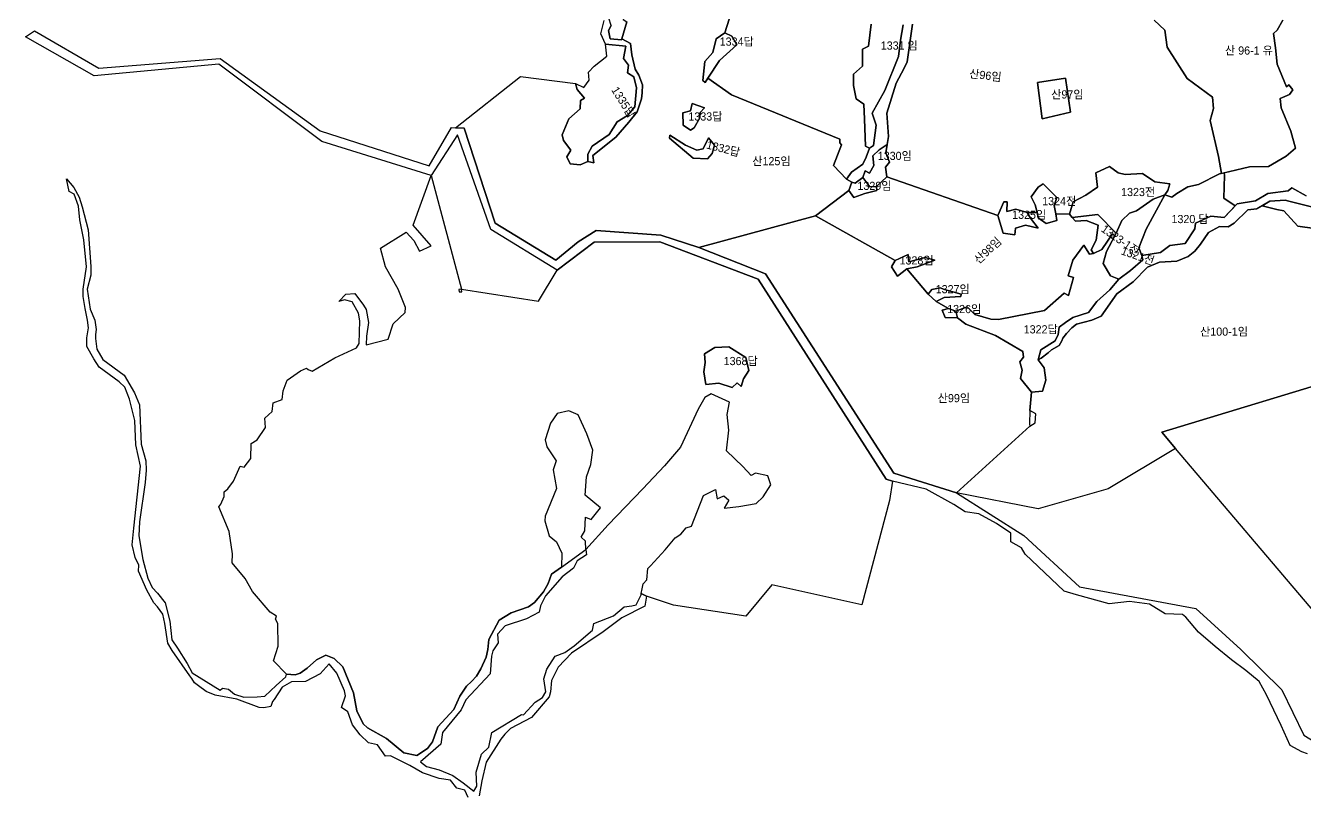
# Model space of a CAD drawing. Header units: metres. Extents: x 245462 to 249549, y 373212 to 377851.
# Drawn here: x 245476 to 246257, y 374021 to 374489 of the extents above; entities that cross this region are included whole.
import ezdxf

# ---------------------------------------------------------------- set-up
doc = ezdxf.new("R2010")
doc.units = ezdxf.units.M
doc.layers.add('00_지번', color=6, linetype='Continuous')
doc.layers.add('00_지적', color=6, linetype='Continuous')
doc.styles.get("Standard").update_dxf_attribs({"font": ''})
doc.styles.get('Standard').set_extended_font_data('Gulim')

msp = doc.modelspace()

# ---------------------------------------------------------------- linework, layer by layer
at = {"layer": '00_지적', "linetype": 'Continuous'}
for points in [[(245840.23, 374503.64), (245841.31, 374501.49), (245840.74, 374492.3), (245842.94, 374490.78), (245839.85, 374480.46), (245839.65, 374479.78), (245832.8, 374480.39), (245831.76, 374485.63), (245833.36, 374488.69), (245831.96, 374493.03), (245833.3, 374503.63), (245840.23, 374503.64)], [(245906.77, 374497), (245902.74, 374484.13), (245897.46, 374480.54), (245895.47, 374472.06), (245890.55, 374466.57), (245889.24, 374455.06), (245890.7, 374453.73), (245892.46, 374456.43), (245906.88, 374446.15), (245973.01, 374419.12), (245972.99, 374416.94), (245973.94, 374415.78), (245969.1, 374403.15), (245977.1, 374394.69), (245980.29, 374392.86), (245978.44, 374387.76), (245958.12, 374372.31), (245886.96, 374352.93), (245863.63, 374360.56), (245824.22, 374363.44), (245813.17, 374356.54), (245799.61, 374345.27), (245762.49, 374367.88), (245743.56, 374425.94), (245738.15, 374426.15), (245778.01, 374457.53), (245811.57, 374453.16), (245812.51, 374449.48), (245817.12, 374444.3), (245814.64, 374442.78), (245814.35, 374437.75), (245807.43, 374431.53), (245803.33, 374421.81), (245804.12, 374418.31), (245808.69, 374412.43), (245806.3, 374408.32), (245808.19, 374404.19), (245814.44, 374403.47), (245819.13, 374405.49), (245822.76, 374404.63), (245822.08, 374409.29), (245836.11, 374420.31), (245844.19, 374429.6), (245849.3, 374435.83), (245851.76, 374443.77), (245852.34, 374447.39), (245852.4, 374452.42), (245850.27, 374458.29), (245847.89, 374462.01), (245845.93, 374470.77), (245845.2, 374477.64), (245839.85, 374480.46), (245842.94, 374490.78)], [(245992.2, 374489.43), (245990.51, 374476.04), (245986.88, 374474.12), (245986.95, 374463.8), (245981.37, 374458.87), (245981.32, 374451.99), (245982.93, 374443.82), (245987.59, 374440.48), (245988.15, 374431.3), (245988.73, 374414.81), (245991.07, 374413.65), (245989.12, 374408.24), (245987.01, 374403.98), (245980.19, 374399.09), (245977.1, 374394.69), (245969.1, 374403.15), (245973.94, 374415.78), (245972.99, 374416.94), (245973.01, 374419.12), (245906.88, 374446.15), (245892.46, 374456.43), (245899.45, 374467.13), (245910.05, 374476.84), (245907, 374482.02), (245902.74, 374484.13), (245906.77, 374497)], [(245833.36, 374488.69), (245831.76, 374485.63), (245832.8, 374480.39), (245839.65, 374479.78), (245839.85, 374480.46), (245845.2, 374477.64), (245845.93, 374470.77), (245847.89, 374462.01), (245850.27, 374458.29), (245852.4, 374452.42), (245852.34, 374447.39), (245851.76, 374443.77), (245849.3, 374435.83), (245844.19, 374429.6), (245836.11, 374420.31), (245822.08, 374409.29), (245822.76, 374404.63), (245819.13, 374405.49), (245819.05, 374410.05), (245821.7, 374414.96), (245832.19, 374422.1), (245837.07, 374429.73), (245843.3, 374433.66), (245847.87, 374438.84), (245848.81, 374450.53), (245847.07, 374457.14), (245843.34, 374459.6), (245843.94, 374464.46), (245840.87, 374468.51), (245842.22, 374475.89), (245829.78, 374477.1), (245826.93, 374483.45), (245828.99, 374491.74)], [(246017.47, 374489.36), (246014.1, 374466.41), (246012.27, 374462.44), (246007.37, 374453.33), (246001.63, 374435.11), (246002.82, 374420.82), (246001.99, 374415.99), (245996.99, 374412.56), (245993.09, 374408.94), (245993.74, 374403.08), (245991.08, 374398.39), (245988.56, 374399.89), (245986.97, 374395.83), (245982.35, 374392.3), (245980.29, 374392.86), (245977.1, 374394.69), (245980.19, 374399.09), (245987.01, 374403.98), (245989.12, 374408.24), (245991.07, 374413.65), (245993.57, 374415.29), (245995.29, 374427.81), (245992.83, 374435.14), (246000.45, 374448.82), (246008.74, 374469.7), (246010.13, 374479.69), (246011.67, 374489.01)], [(246011.67, 374489.01), (246010.13, 374479.69), (246008.74, 374469.7), (246000.45, 374448.82), (245992.83, 374435.14), (245995.29, 374427.81), (245993.57, 374415.29), (245991.07, 374413.65), (245988.73, 374414.81), (245988.15, 374431.3), (245987.59, 374440.48), (245982.93, 374443.82), (245981.32, 374451.99), (245981.37, 374458.87), (245986.95, 374463.8), (245986.88, 374474.12), (245990.51, 374476.04), (245992.2, 374489.43)], [(246206.06, 374398.29), (246205.01, 374398.04), (246192.09, 374391.43), (246185.61, 374389.99), (246178.94, 374385.97), (246175.91, 374383.64), (246171.52, 374385.17), (246173.43, 374387.81), (246174.59, 374391.79), (246165.34, 374393.13), (246157.88, 374398.2), (246147.26, 374397.59), (246142.97, 374398.51), (246137.78, 374402.52), (246129.38, 374398.52), (246130.5, 374389.84), (246123.29, 374384.88), (246115.48, 374380.91), (246113.28, 374373.29), (246105, 374373.6), (246104.03, 374378.7), (246105.53, 374383.6), (246097.15, 374391.91), (246094.1, 374389.91), (246089.93, 374383.91), (246092.41, 374379.03), (246093.48, 374374.38), (246087.5, 374374.43), (246080.52, 374376.48), (246075.05, 374375.03), (246075.3, 374380.96), (246073.19, 374380.88), (246069.62, 374372.62), (246001.71, 374396.18), (246000.84, 374402.04), (246003.35, 374405.16), (246001.2, 374410.75), (246001.99, 374415.99), (246002.82, 374420.82), (246001.63, 374435.11), (246007.37, 374453.33), (246012.27, 374462.44), (246014.1, 374466.41), (246017.47, 374489.36)], [(246165.07, 374491.93), (246171.54, 374485.71), (246172.9, 374475.41), (246185.11, 374456.22), (246200.65, 374444.72), (246201.25, 374437.89), (246199.16, 374430.52), (246204.36, 374408.63), (246206.06, 374398.29)], [(246243.57, 374491.87), (246240.24, 374485.83), (246237.99, 374483.75), (246239.14, 374474.96), (246240.23, 374465.01), (246245.83, 374451.23), (246247.21, 374452.44), (246249.8, 374449.32), (246247.59, 374446.5), (246242.08, 374444.06), (246242.55, 374438.35), (246248.55, 374423.97), (246251.43, 374413.58), (246245.7, 374408.81), (246234.77, 374402.53), (246223.18, 374402.36), (246206.06, 374398.29), (246204.36, 374408.63), (246199.16, 374430.52), (246201.25, 374437.89), (246200.65, 374444.72), (246185.11, 374456.22), (246172.9, 374475.41), (246171.54, 374485.71), (246165.07, 374491.93)], [(246257.96, 374384.52), (246249.14, 374389.54), (246246.86, 374387.69), (246234.41, 374386.01), (246226.85, 374381.41), (246215.75, 374379.74), (246214.51, 374378.42), (246207.58, 374383.18), (246207.97, 374396.99), (246207.69, 374398.68), (246223.18, 374402.36), (246234.77, 374402.53), (246245.7, 374408.81), (246251.43, 374413.58), (246248.55, 374423.97), (246242.55, 374438.35), (246242.08, 374444.06), (246247.59, 374446.5), (246249.8, 374449.32), (246247.21, 374452.44), (246245.83, 374451.23), (246240.23, 374465.01), (246239.14, 374474.96), (246237.99, 374483.75), (246240.24, 374485.83), (246243.57, 374491.87)], [(245475.6, 374481.58), (245480.95, 374485.31), (245520.44, 374462.58), (245594.38, 374468.49), (245655.53, 374424.26), (245722.05, 374402.88), (245735.8, 374426.24), (245738.15, 374426.15), (245743.56, 374425.94), (245762.49, 374367.88), (245799.61, 374345.27), (245813.17, 374356.54), (245824.22, 374363.44), (245863.63, 374360.56), (245886.96, 374352.93), (245927.68, 374337), (246006.07, 374215.19), (246044.32, 374203.13), (246085.43, 374177.17), (246119.49, 374145.79), (246190.57, 374132.45), (246217.91, 374107.5), (246243.05, 374082.77), (246256.48, 374055.24), (246274.18, 374044.41)], [(246258.71, 374043.71), (246255.13, 374044.98), (246248.19, 374048.87), (246242.52, 374061.01), (246233.74, 374079.82), (246229.08, 374087.87), (246220.99, 374094.65), (246212.34, 374101.17), (246202.29, 374109.25), (246192.07, 374118), (246184.28, 374127.16), (246182.31, 374128.74), (246171.83, 374129.17), (246162.13, 374135.18), (246150, 374136.72), (246137.6, 374135.33), (246117.6, 374140.79), (246109.94, 374143.17), (246086.24, 374165.61), (246083.98, 374169.47), (246077.37, 374173.31), (246077.45, 374178.61), (246068.61, 374184.42), (246057.97, 374190.23), (246049.48, 374191.46), (246042.57, 374195.93), (246025.77, 374205.33), (246005.22, 374210.21), (246001.31, 374211.55), (245923.11, 374333.75), (245863.06, 374356.53), (245822.99, 374356.23), (245800.41, 374339.13), (245759.8, 374363.98), (245739.47, 374421.72), (245723.42, 374396.91), (245656.59, 374417.65), (245593.57, 374464.92), (245517.5, 374457.95), (245475.6, 374481.58)], [(245892.46, 374456.43), (245890.7, 374453.73), (245889.24, 374455.06), (245890.55, 374466.57), (245895.47, 374472.06), (245897.46, 374480.54), (245902.74, 374484.13), (245907, 374482.02), (245910.05, 374476.84), (245899.45, 374467.13), (245892.46, 374456.43)], [(245829.78, 374477.1), (245842.22, 374475.89), (245840.87, 374468.51), (245843.94, 374464.46), (245843.34, 374459.6), (245847.07, 374457.14), (245848.81, 374450.53), (245847.87, 374438.84), (245843.3, 374433.66), (245837.07, 374429.73), (245832.19, 374422.1), (245821.7, 374414.96), (245819.05, 374410.05), (245819.13, 374405.49), (245814.44, 374403.47), (245808.19, 374404.19), (245806.3, 374408.32), (245808.69, 374412.43), (245804.12, 374418.31), (245803.33, 374421.81), (245807.43, 374431.53), (245814.35, 374437.75), (245814.64, 374442.78), (245817.12, 374444.3), (245812.51, 374449.48), (245811.57, 374453.16), (245816.54, 374450.73), (245819.98, 374455.24), (245819.52, 374460.04), (245822.94, 374463.84), (245830.76, 374469.78), (245829.78, 374477.1)], [(246096.54, 374431.64), (246093.77, 374453.75), (246110.83, 374456.42), (246113.92, 374435.62), (246096.54, 374431.64)], [(246096.54, 374431.64), (246113.92, 374435.62), (246110.83, 374456.42), (246093.77, 374453.75), (246096.54, 374431.64)], [(245881.76, 374424.76), (245877.34, 374427.65), (245877.01, 374435.26), (245881.68, 374436.45), (245882.9, 374440.86), (245890.42, 374438.21), (245887.65, 374435.5), (245887.48, 374432.14), (245884.09, 374426.15), (245881.76, 374424.76)], [(245881.76, 374424.76), (245884.09, 374426.15), (245887.48, 374432.14), (245887.65, 374435.5), (245890.42, 374438.21), (245882.9, 374440.86), (245881.68, 374436.45), (245877.01, 374435.26), (245877.34, 374427.65), (245881.76, 374424.76)], [(245892.1, 374407.21), (245883.49, 374407.66), (245868.89, 374419.72), (245869.24, 374421.59), (245878.67, 374415.6), (245885.56, 374412.39), (245889.58, 374413.34), (245892.71, 374419.97), (245896.46, 374415.56), (245895.1, 374410.36), (245892.1, 374407.21)], [(245892.1, 374407.21), (245895.1, 374410.36), (245896.46, 374415.56), (245892.71, 374419.97), (245889.58, 374413.34), (245885.56, 374412.39), (245878.67, 374415.6), (245869.24, 374421.59), (245868.89, 374419.72), (245883.49, 374407.66), (245892.1, 374407.21)], [(246001.99, 374415.99), (246001.2, 374410.75), (246003.35, 374405.16), (246000.84, 374402.04), (246001.71, 374396.18), (245995.4, 374390.28), (245991.23, 374390.14), (245986.97, 374395.83), (245988.56, 374399.89), (245991.08, 374398.39), (245993.74, 374403.08), (245993.09, 374408.94), (245996.99, 374412.56), (246001.99, 374415.99)], [(246113.28, 374373.29), (246115.48, 374380.91), (246123.29, 374384.88), (246130.5, 374389.84), (246129.38, 374398.52), (246137.78, 374402.52), (246142.97, 374398.51), (246147.26, 374397.59), (246157.88, 374398.2), (246165.34, 374393.13), (246174.59, 374391.79), (246173.43, 374387.81), (246171.52, 374385.17), (246164.5, 374382.46), (246154.24, 374375.38), (246149.9, 374373.96), (246145.25, 374369.46), (246141.71, 374361.67), (246130.58, 374373.11), (246114.9, 374371.37), (246113.28, 374373.29)], [(245746.05, 374017.15), (245743.91, 374021.56), (245739.09, 374022.84), (245735.15, 374027.59), (245728.15, 374028.61), (245718.02, 374032.16), (245710.39, 374036.57), (245698.56, 374042.43), (245695.48, 374042.26), (245690.66, 374049.15), (245685.17, 374050.5), (245680.08, 374055.28), (245675.29, 374061.43), (245672.51, 374069.3), (245668.57, 374072.11), (245670.96, 374079.23), (245670.41, 374082.27), (245665.83, 374093.11), (245661.05, 374098.71), (245655.52, 374092.67), (245646.68, 374087.85), (245638.09, 374087.67), (245632.43, 374084.4), (245627.47, 374076.88), (245626.47, 374075.66), (245625.38, 374072.55), (245621.18, 374071.8), (245618.28, 374072.1), (245604.65, 374077.05), (245591.49, 374079.66), (245585.94, 374081.79), (245581.3, 374085.26), (245578.77, 374087.16), (245577.11, 374089.67), (245575.93, 374091.46), (245565.09, 374106.87), (245562.48, 374111.4), (245560.72, 374123.35), (245559.38, 374129.14), (245556.23, 374133.48), (245553.86, 374135.88), (245549.62, 374143.7), (245544.59, 374155.36), (245544.71, 374158.9), (245542.51, 374163.63), (245540.73, 374171.42), (245541.68, 374181.64), (245545.83, 374219.42), (245542.93, 374232.54), (245542.42, 374247.37), (245539.08, 374260.43), (245536.28, 374267.61), (245532.69, 374271.05), (245520.61, 374279.94), (245517.26, 374285.05), (245513.02, 374292.54), (245513.11, 374297.82), (245513.94, 374303.98), (245513.5, 374308.62), (245512.01, 374315.64), (245510.74, 374322.98), (245510.85, 374327.58), (245512.77, 374341.2), (245511.13, 374357.61), (245508.7, 374369.9), (245507.97, 374378.22), (245505.31, 374385.64), (245502.17, 374387.2), (245500.59, 374394.85), (245505.02, 374389.66), (245508.34, 374383.8), (245510.2, 374377.74), (245513.74, 374363.76), (245515.56, 374341.32), (245515.45, 374336.18), (245513.24, 374327.65), (245515.12, 374315.27), (245517.84, 374308.62), (245518.75, 374302.99), (245518.4, 374299.9), (245518.41, 374297.32), (245519.15, 374290.84), (245522.86, 374284.6), (245535.75, 374275.06), (245542.21, 374264.29), (245545.16, 374256.95), (245546.12, 374232.87), (245549.07, 374222.68), (245549.33, 374217), (245548.63, 374209.42), (245545.27, 374185.41), (245544.79, 374176.86), (245547.21, 374162.36), (245550.23, 374151.1), (245552.87, 374145.35), (245556.23, 374141.93), (245560.8, 374135.93), (245563.74, 374124.71), (245564.97, 374113.31), (245568.44, 374108.35), (245574.3, 374098.93), (245577.46, 374093.16), (245594.49, 374082.56), (245595.82, 374083.9), (245599.6, 374083.25), (245603.18, 374080.23), (245608.97, 374078.36), (245617.08, 374078.52), (245621.83, 374079.01), (245628.6, 374085.45), (245634.68, 374090.74), (245635.06, 374092.47), (245640.37, 374091.95), (245643.24, 374093.03), (245647.64, 374096.12), (245653.31, 374101.22), (245659.07, 374104.01), (245664.04, 374102.04), (245669.47, 374096.82), (245675.99, 374080.94), (245677.9, 374069.97), (245681.74, 374062.14), (245684.49, 374059.52), (245696.15, 374053.03), (245706.7, 374044.39), (245714.66, 374042.62), (245721.22, 374046.93), (245724.22, 374051.09), (245727.45, 374060.2), (245737.13, 374070.85), (245740.95, 374079), (245744.99, 374085.08), (245748.05, 374087.88), (245751.03, 374091.24), (245753.8, 374095.63), (245756.95, 374102.78), (245757.92, 374107.39), (245758.64, 374113.48), (245764.92, 374125.45), (245772.3, 374129.88), (245782.91, 374133.56), (245786.55, 374136.17), (245791.9, 374142.75), (245794.74, 374147.83), (245796.96, 374153.53), (245802.97, 374157.82), (245817.77, 374168.64), (245818.35, 374165.37), (245812.46, 374161.61), (245810.31, 374157.19), (245803.44, 374151.8), (245793.23, 374140.19), (245790.15, 374134.1), (245789.37, 374130.33), (245781.58, 374126.29), (245768.51, 374121.91), (245763.81, 374116.86), (245764.19, 374111.52), (245760.98, 374106.6), (245760.22, 374103.41), (245759.34, 374092.66), (245744.56, 374076.8), (245741.68, 374070.69), (245730.22, 374056.73), (245729.19, 374049.71), (245716.84, 374038.82), (245720.55, 374036.07), (245728.23, 374033.99), (245736.64, 374030.59), (245743.01, 374026.01), (245749.45, 374020.99), (245751.26, 374024.02), (245750.92, 374032.53), (245754.01, 374043.48), (245758.52, 374047.81), (245760.51, 374056.68), (245778.54, 374067.85), (245779.77, 374067.48), (245786.87, 374075.29), (245791.36, 374078.1), (245793.4, 374081.51), (245792.17, 374089.56), (245794.02, 374095.46), (245799.03, 374103.35), (245804.95, 374105.66), (245810.63, 374109.68), (245821.83, 374119.29), (245822.7, 374123.29), (245834.66, 374128.11), (245841.26, 374133.53), (245845.91, 374134.13), (245848.67, 374134.84), (245851.58, 374140.87), (245851.74, 374141.66), (245854.9, 374140.04), (245853.95, 374133.98), (245839.84, 374126.72), (245828.36, 374118.2), (245809.07, 374105.28), (245800.91, 374096.66), (245796.89, 374088.44), (245796.17, 374081.67), (245795.35, 374078.47), (245784.69, 374065.93), (245771.77, 374059.27), (245768.36, 374055.84), (245765.83, 374052.75), (245756.96, 374038.75), (245754.24, 374027.22), (245752.72, 374018.1)], [(245723.42, 374396.91), (245741.95, 374327.47), (245740.31, 374327.33), (245740.38, 374325.88), (245742.02, 374325.9), (245741.95, 374327.47), (245788.89, 374320.31), (245800.41, 374339.13), (245822.99, 374356.23), (245863.06, 374356.53), (245923.11, 374333.75), (246001.31, 374211.55), (246005.22, 374210.21), (246003.36, 374198.53), (245986.39, 374134.77), (245931.4, 374146.99), (245915.66, 374127.82), (245871.36, 374134.64), (245854.9, 374140.04), (245851.74, 374141.66), (245852.33, 374144.49), (245852.77, 374147.6), (245855.06, 374149.96), (245855.77, 374157), (245857.38, 374158.57), (245866.31, 374168.35), (245872.37, 374175.74), (245875.81, 374178), (245879.15, 374181.86), (245882.33, 374182.7), (245889.62, 374201.62), (245896.96, 374205.17), (245898.14, 374199.56), (245902.17, 374201.34), (245905.1, 374198.73), (245902.4, 374193.82), (245911.31, 374194.72), (245921.86, 374196.54), (245926.18, 374200.8), (245930.87, 374208.03), (245928.92, 374213.5), (245921.42, 374215.15), (245918.84, 374213.78), (245913.77, 374219.32), (245903.87, 374228.79), (245905.13, 374241.5), (245904.23, 374251.06), (245905.53, 374258.51), (245894.43, 374263.64), (245890.61, 374261.39), (245886.49, 374254.33), (245875.77, 374231.02), (245865.9, 374219.56), (245852.62, 374205.58), (245831.43, 374183.69), (245817.77, 374168.64), (245817.55, 374173.72), (245814.92, 374175.98), (245817.3, 374179.98), (245817.54, 374188.25), (245821.17, 374186.78), (245826.87, 374194.07), (245817.49, 374201.73), (245818.19, 374212.9), (245820.92, 374220.46), (245822.08, 374229.2), (245818.39, 374239.29), (245813.18, 374250.76), (245807.46, 374253.14), (245800.3, 374251.63), (245796.35, 374245.61), (245793.05, 374235.48), (245794.1, 374231.25), (245799.71, 374222.62), (245797.91, 374217.1), (245799.87, 374205.77), (245792.94, 374188.86), (245792.77, 374185.98), (245795.53, 374176.9), (245799.93, 374173.15), (245803.1, 374166.36), (245802.97, 374157.82), (245796.96, 374153.53), (245794.74, 374147.83), (245791.9, 374142.75), (245786.55, 374136.17), (245782.91, 374133.56), (245772.3, 374129.88), (245764.92, 374125.45), (245758.64, 374113.48), (245757.92, 374107.39), (245756.95, 374102.78), (245753.8, 374095.63), (245751.03, 374091.24), (245748.05, 374087.88), (245744.99, 374085.08), (245740.95, 374079), (245737.13, 374070.85), (245727.45, 374060.2), (245724.22, 374051.09), (245721.22, 374046.93), (245714.66, 374042.62), (245706.7, 374044.39), (245696.15, 374053.03), (245684.49, 374059.52), (245681.74, 374062.14), (245677.9, 374069.97), (245675.99, 374080.94), (245669.47, 374096.82), (245664.04, 374102.04), (245659.07, 374104.01), (245653.31, 374101.22), (245647.64, 374096.12), (245643.24, 374093.03), (245640.37, 374091.95), (245635.06, 374092.47), (245627.02, 374100.61), (245629.95, 374109.6), (245629.75, 374123.27), (245628.36, 374126.05), (245628.82, 374127.73), (245624.93, 374130.21), (245614.12, 374142.86), (245609.84, 374150.74), (245601.74, 374160.48), (245601.98, 374165.86), (245599.94, 374179.52), (245593.68, 374194.63), (245594.97, 374196.29), (245596.91, 374200.85), (245596.9, 374203.68), (245599.13, 374205.56), (245602.61, 374210.28), (245606.66, 374219.5), (245609.22, 374218.91), (245613.24, 374224.07), (245613.47, 374233.24), (245617.17, 374235.44), (245622.11, 374243.14), (245621.76, 374248.75), (245626.22, 374252.77), (245626.82, 374258.04), (245632.28, 374260.17), (245632.98, 374265.47), (245635.42, 374271.98), (245643.49, 374277.67), (245647.21, 374279.3), (245648.22, 374278.45), (245650.63, 374277.4), (245664.57, 374285.64), (245677.72, 374291.65), (245679.29, 374294.42), (245679.8, 374308.22), (245678.95, 374312.82), (245675.02, 374319.79), (245670.5, 374321.05), (245667.03, 374319.98), (245671.33, 374324.52), (245676.83, 374324.81), (245681.98, 374317.85), (245683.56, 374315.23), (245684.98, 374307.09), (245683.94, 374298.88), (245683.67, 374293.58), (245697.06, 374297.05), (245700.22, 374306.39), (245707.43, 374313.21), (245707.69, 374316.43), (245703.14, 374327.63), (245695.41, 374341.19), (245692.49, 374352.63), (245708.18, 374362.42), (245712.84, 374357.23), (245716.2, 374350.69), (245723.28, 374354.09), (245712.31, 374366.62), (245723.42, 374396.91)], [(246001.71, 374396.18), (246069.62, 374372.62), (246072.82, 374361.85), (246079.92, 374360.66), (246080.37, 374364.76), (246086.39, 374366.57), (246094.2, 374364.74), (246089.41, 374370.88), (246087.5, 374374.43), (246093.48, 374374.38), (246094.23, 374371.09), (246098.96, 374367.69), (246105.5, 374369.56), (246105, 374373.6), (246113.28, 374373.29), (246114.9, 374371.37), (246116.91, 374369), (246123.43, 374369.56), (246130.8, 374366.61), (246129.63, 374357.57), (246126.6, 374351.59), (246127.97, 374349.4), (246125.45, 374348.96), (246122.12, 374354.5), (246115.42, 374345.3), (246112.54, 374335.72), (246115.84, 374334.65), (246112.59, 374323.72), (246110.13, 374325.08), (246098.08, 374314.57), (246069.86, 374308.93), (246065.34, 374309.14), (246055.4, 374312.04), (246050.75, 374316.79), (246043.9, 374314.11), (246039.48, 374315.79), (246031.82, 374319.92), (246036.78, 374322.44), (246046.95, 374323), (246047.13, 374324.5), (246036.85, 374327.26), (246034.24, 374328.41), (246029.25, 374327.41), (246027.04, 374324.44), (246013.86, 374340.02), (246020.18, 374341.22), (246031.12, 374345.35), (246025.08, 374346.92), (246015.22, 374344.2), (246014.65, 374348.68), (246006.85, 374345.07), (245958.12, 374372.31), (245978.44, 374387.76), (245981.52, 374383.56), (245988.35, 374385.9), (245995.62, 374387.77), (245995.4, 374390.28), (246001.71, 374396.18)], [(245986.97, 374395.83), (245991.23, 374390.14), (245995.4, 374390.28), (245995.62, 374387.77), (245988.35, 374385.9), (245981.52, 374383.56), (245978.44, 374387.76), (245980.29, 374392.86), (245982.35, 374392.3), (245986.97, 374395.83)], [(246207.58, 374383.18), (246214.51, 374378.42), (246207.82, 374371.31), (246199.55, 374372.13), (246190.35, 374367.94), (246189.9, 374364.44), (246183.91, 374355.35), (246174.53, 374354.16), (246168.98, 374349.85), (246157.43, 374348.16), (246155.67, 374352.82), (246160.09, 374364.14), (246171.52, 374385.17), (246175.91, 374383.64), (246178.94, 374385.97), (246185.61, 374389.99), (246192.09, 374391.43), (246205.01, 374398.04), (246207.69, 374398.68), (246207.97, 374396.99), (246207.58, 374383.18)], [(246093.48, 374374.38), (246092.41, 374379.03), (246089.93, 374383.91), (246094.1, 374389.91), (246097.15, 374391.91), (246105.53, 374383.6), (246104.03, 374378.7), (246105, 374373.6), (246105.5, 374369.56), (246098.96, 374367.69), (246094.23, 374371.09), (246093.48, 374374.38)], [(246261.13, 374377.81), (246247.3, 374381.25), (246245, 374381.95), (246235.69, 374381.21), (246227.64, 374376.64), (246222.2, 374375.95), (246213.92, 374367.86), (246210.23, 374365.61), (246204.88, 374365.8), (246198.13, 374362.19), (246193.41, 374355.05), (246189.88, 374350.7), (246185.74, 374347.47), (246178.92, 374344.64), (246168.34, 374344.02), (246161.03, 374340.95), (246152.21, 374332.03), (246142.22, 374324.6), (246132.59, 374311.07), (246126.86, 374308.63), (246117.62, 374306.1), (246114.68, 374303.9), (246111.45, 374300.54), (246109.24, 374297.64), (246108.68, 374296.04), (246106.94, 374293.05), (246102.33, 374290.47), (246100.21, 374288.6), (246095.95, 374285.44), (246094.19, 374284.29), (246095.72, 374290.4), (246104.5, 374295.98), (246106.4, 374299.92), (246106.9, 374304.43), (246110.84, 374307.13), (246115.37, 374310.22), (246124.84, 374313.31), (246129.99, 374320), (246137.88, 374327.15), (246143.47, 374333.67), (246150.52, 374338.87), (246158.07, 374345.45), (246157.43, 374348.16), (246168.98, 374349.85), (246174.53, 374354.16), (246183.91, 374355.35), (246189.9, 374364.44), (246190.35, 374367.94), (246199.55, 374372.13), (246207.82, 374371.31), (246215.75, 374379.74), (246226.85, 374381.41), (246234.41, 374386.01), (246246.86, 374387.69), (246249.14, 374389.54), (246257.96, 374384.52)], [(246290.47, 374276.76), (246169.8, 374240.15), (246178.04, 374230.22), (246136.87, 374205.67), (246094.13, 374193.28), (246044.32, 374203.13), (246089.04, 374243.85), (246092.36, 374246), (246092.73, 374251.31), (246089.13, 374253.44), (246090.09, 374264.73), (246096.83, 374265.19), (246098.85, 374271.95), (246097.81, 374279.59), (246094.19, 374284.29), (246095.95, 374285.44), (246100.21, 374288.6), (246102.33, 374290.47), (246106.94, 374293.05), (246108.68, 374296.04), (246109.24, 374297.64), (246111.45, 374300.54), (246114.68, 374303.9), (246117.62, 374306.1), (246126.86, 374308.63), (246132.59, 374311.07), (246142.22, 374324.6), (246152.21, 374332.03), (246161.03, 374340.95), (246168.34, 374344.02), (246178.92, 374344.64), (246185.74, 374347.47), (246189.88, 374350.7), (246193.41, 374355.05), (246198.13, 374362.19), (246204.88, 374365.8), (246210.23, 374365.61), (246213.92, 374367.86), (246222.2, 374375.95), (246227.64, 374376.64), (246230.93, 374378.5), (246240.04, 374376.16), (246244.21, 374375.41), (246252.73, 374366.1), (246273.22, 374363.25)], [(246087.5, 374374.43), (246089.41, 374370.88), (246094.2, 374364.74), (246086.39, 374366.57), (246080.37, 374364.76), (246079.92, 374360.66), (246072.82, 374361.85), (246069.62, 374372.62), (246073.19, 374380.88), (246075.3, 374380.96), (246075.05, 374375.03), (246080.52, 374376.48), (246087.5, 374374.43)], [(246171.52, 374385.17), (246160.09, 374364.14), (246155.67, 374352.82), (246157.43, 374348.16), (246158.07, 374345.45), (246150.52, 374338.87), (246143.47, 374333.67), (246138.29, 374335.76), (246133.83, 374343.32), (246136, 374350.59), (246141, 374360.11), (246141.71, 374361.67), (246145.25, 374369.46), (246149.9, 374373.96), (246154.24, 374375.38), (246164.5, 374382.46), (246171.52, 374385.17)], [(246230.93, 374378.5), (246235.69, 374381.21), (246245, 374381.95), (246247.3, 374381.25), (246261.13, 374377.81), (246266.76, 374376.7), (246270.83, 374376.3), (246277.7, 374376.63), (246285.09, 374379.17), (246293.19, 374377.72), (246300.17, 374373), (246304.5, 374369.71), (246314.36, 374358.67), (246322.18, 374349.55), (246307.67, 374349.95), (246291.71, 374359.47), (246273.22, 374363.25), (246252.73, 374366.1), (246244.21, 374375.41), (246240.04, 374376.16), (246230.93, 374378.5)], [(245886.96, 374352.93), (245958.12, 374372.31), (246006.85, 374345.07), (246004.55, 374341.17), (246008.25, 374335.53), (246013.86, 374340.02), (246027.04, 374324.44), (246031.82, 374319.92), (246039.48, 374315.79), (246035.51, 374314.7), (246037.43, 374310.24), (246044.82, 374309.97), (246049.92, 374306.17), (246068.02, 374299.18), (246084.73, 374289.51), (246085.18, 374286.11), (246083.02, 374283.15), (246084.33, 374278.1), (246083.34, 374272.94), (246090.09, 374264.73), (246089.13, 374253.44), (246088.82, 374245.25), (246089.04, 374243.85), (246044.32, 374203.13), (246006.07, 374215.19), (245927.68, 374337), (245886.96, 374352.93)], [(246141.71, 374361.67), (246141, 374360.11), (246139.62, 374361.33), (246133.02, 374351.81), (246127.97, 374349.4), (246126.6, 374351.59), (246129.63, 374357.57), (246130.8, 374366.61), (246123.43, 374369.56), (246116.91, 374369), (246114.9, 374371.37), (246130.58, 374373.11), (246141.71, 374361.67)], [(246127.97, 374349.4), (246133.02, 374351.81), (246139.62, 374361.33), (246141, 374360.11), (246136, 374350.59), (246133.83, 374343.32), (246138.29, 374335.76), (246143.47, 374333.67), (246137.88, 374327.15), (246129.99, 374320), (246124.84, 374313.31), (246115.37, 374310.22), (246110.84, 374307.13), (246106.9, 374304.43), (246106.4, 374299.92), (246104.5, 374295.98), (246095.72, 374290.4), (246094.19, 374284.29), (246097.81, 374279.59), (246098.85, 374271.95), (246096.83, 374265.19), (246090.09, 374264.73), (246083.34, 374272.94), (246084.33, 374278.1), (246083.02, 374283.15), (246085.18, 374286.11), (246084.73, 374289.51), (246068.02, 374299.18), (246049.92, 374306.17), (246044.82, 374309.97), (246043.9, 374314.11), (246050.75, 374316.79), (246055.4, 374312.04), (246065.34, 374309.14), (246069.86, 374308.93), (246098.08, 374314.57), (246110.13, 374325.08), (246112.59, 374323.72), (246115.84, 374334.65), (246112.54, 374335.72), (246115.42, 374345.3), (246122.12, 374354.5), (246125.45, 374348.96), (246127.97, 374349.4)], [(246013.86, 374340.02), (246008.25, 374335.53), (246004.55, 374341.17), (246006.85, 374345.07), (246014.65, 374348.68), (246015.22, 374344.2), (246025.08, 374346.92), (246031.12, 374345.35), (246020.18, 374341.22), (246013.86, 374340.02)], [(246027.04, 374324.44), (246029.25, 374327.41), (246034.24, 374328.41), (246036.85, 374327.26), (246047.13, 374324.5), (246046.95, 374323), (246036.78, 374322.44), (246031.82, 374319.92), (246027.04, 374324.44)], [(246039.48, 374315.79), (246043.9, 374314.11), (246044.82, 374309.97), (246037.43, 374310.24), (246035.51, 374314.7), (246039.48, 374315.79)], [(245907.2, 374267.48), (245899.02, 374270.21), (245891.17, 374269.36), (245890.01, 374277.1), (245890.79, 374282.7), (245890.37, 374288.11), (245896.56, 374292.01), (245905.27, 374292.25), (245915.51, 374285.82), (245917.37, 374277.86), (245914.22, 374272.76), (245912.65, 374268), (245910.21, 374270.28), (245907.2, 374267.48)], [(245890.01, 374277.1), (245891.17, 374269.36), (245899.02, 374270.21), (245907.2, 374267.48), (245910.21, 374270.28), (245912.65, 374268), (245914.22, 374272.76), (245917.37, 374277.86), (245915.51, 374285.82), (245905.27, 374292.25), (245896.56, 374292.01), (245890.37, 374288.11), (245890.79, 374282.7), (245890.01, 374277.1)], [(246178.04, 374230.22), (246169.8, 374240.15), (246290.47, 374276.76)], [(246266.54, 374125.91), (246178.04, 374230.22)]]:
    msp.add_lwpolyline(points, dxfattribs=at)

# ---------------------------------------------------------------- texts
at = {"layer": '00_지번', "char_height": 5, "attachment_point": 7}
for s, insert in [('1334답', (245899.61, 374475.83)), ('1331 임', (245998, 374473.38)), ('산 96-1 유', (246208.26, 374470.27)), ('산97임', (246102.09, 374443.54)), ('1333답', (245880.48, 374430.09)), ('1330임', (245996.17, 374406.01)), ('산125임', (245919.49, 374402.76)), ('1329임', (245983.77, 374387.7)), ('1323전', (246144.82, 374383.98)), ('1324전', (246096.61, 374378.43)), ('1325임', (246078.26, 374370.04)), ('1320 답', (246175.6, 374367.44)), ('1328임', (246009.48, 374342.16)), ('1327임', (246031.56, 374324.58)), ('1326임', (246038.59, 374312.45)), ('1322답', (246085.32, 374300.08)), ('산100-1임', (246193.04, 374298.67)), ('1368답', (245902.04, 374280.71)), ('산99임', (246032.79, 374258.03))]:
    msp.add_mtext(s, dxfattribs=dict(at, insert=insert))
for s, insert, rotation in [('산96임', (246051.73, 374456.41), 353), ('1335답', (245832.82, 374449), 302), ('1332답', (245891.03, 374413.1), 346), ('1323-1전', (246131.95, 374362.84), 325), ('산98임', (246058.09, 374342.27), 43), ('1321전', (246144.26, 374348.53), 341)]:
    msp.add_mtext(s, dxfattribs=dict(at, insert=insert, rotation=rotation))

doc.saveas('drawing.dxf')
